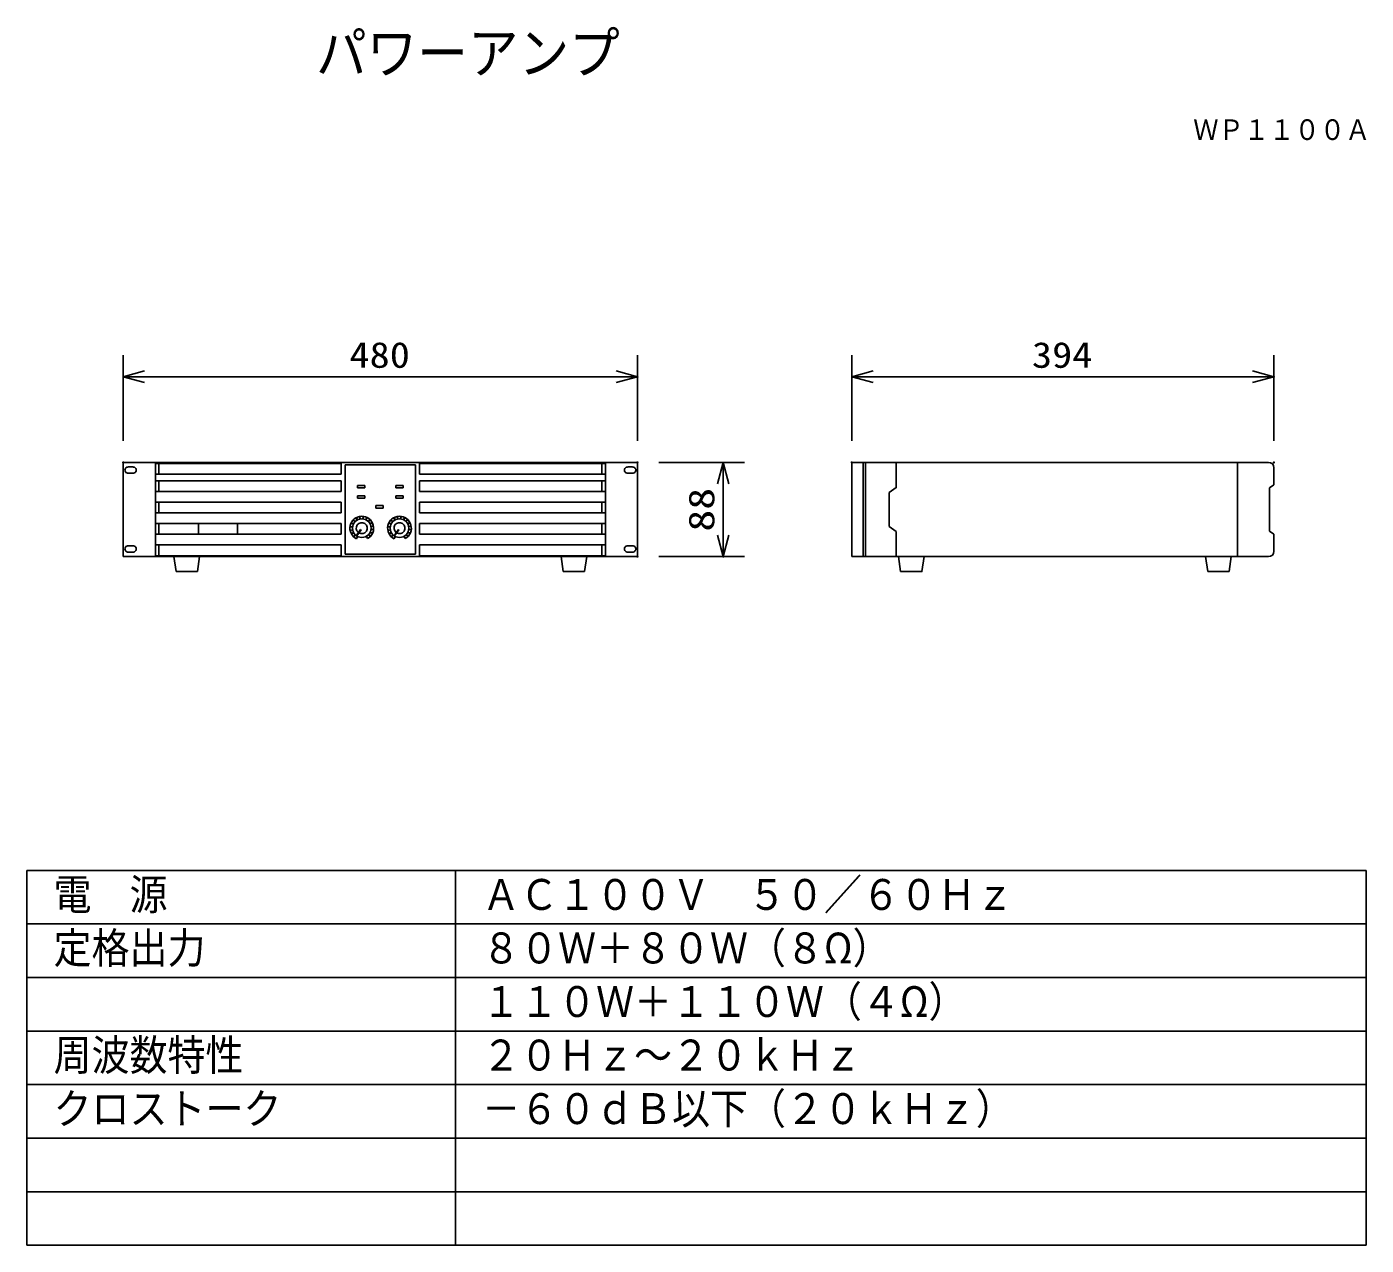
# Model space of a CAD drawing. Units: millimetres, scale not verified. Extents: x -63 to 63, y -57 to 57.
import ezdxf
from ezdxf.enums import TextEntityAlignment as Align

# ---------------------------------------------------------------- set-up
doc = ezdxf.new("R2010")
doc.units = ezdxf.units.MM
doc.header["$LTSCALE"] = 0.190236
doc.header["$PDMODE"] = 32
doc.header["$PDSIZE"] = 0.0951
for name, color, linetype in [('0-0_MOJI1', 2, 'Continuous'), ('0-1_TOUROKU', 1, 'Continuous'), ('0-2_GAIKEI', 1, 'Continuous'), ('0-3_WAKU', 3, 'Continuous'), ('0-4_DEFPOINTS', 7, 'Continuous')]:
    doc.layers.add(name, color=color, linetype=linetype)
doc.styles.add('ＭＳ ゴシック', font='')
doc.styles.get('ＭＳ ゴシック').set_extended_font_data('MS Gothic')

# ---------------------------------------------------------------- blocks, each defined once
blk = doc.blocks.new('_OPEN30')
at = {"layer": '0-4_DEFPOINTS'}
blk.add_line((0, 0), (-1, 0), dxfattribs=at)
blk.add_lwpolyline([(-1, 0.26795), (0, 0), (-1, -0.26795)], dxfattribs=at)

msp = doc.modelspace()

# ---------------------------------------------------------------- linework, layer by layer
at = {"layer": '0-2_GAIKEI', "color": 7}
for p, q in [((-50.5, 16.6), (-53.5, 16.6)), ((-53.5, 16.6), (-53.5, 7.8)), ((-50.5, 16.6), (-50.5, 7.8)), ((-8.5, 16.6), (-50.5, 16.6)), ((-8.5, 16.6), (-5.5, 16.6)), ((-8.5, 16.6), (-8.5, 7.8)), ((-5.5, 16.6), (-5.5, 7.8)), ((14.5001, 16.6), (14.5001, 7.8)), ((53.4001, 16.6), (14.5001, 16.6)), ((53.9001, 14.506), (53.9001, 16.1)), ((53.9001, 14.506), (53.4962, 14.2271)), ((53.4962, 14.2271), (53.4962, 10.173)), ((53.9001, 9.894), (53.4962, 10.173)), ((53.9001, 8.3), (53.9001, 9.894)), ((-53.5, 7.8), (-50.5, 7.8)), ((-50.5, 7.8), (-8.5, 7.8)), ((-48.7647, 7.8), (-48.5681, 6.4)), ((-46.3714, 7.8), (-46.568, 6.4)), ((-12.6286, 7.8), (-12.4319, 6.4)), ((-10.2353, 7.8), (-10.4319, 6.4)), ((-5.5, 7.8), (-8.5, 7.8)), ((14.5001, 7.8), (53.4001, 7.8)), ((18.8521, 7.8), (19.0487, 6.4)), ((47.5289, 7.8), (47.7255, 6.4)), ((49.9221, 7.8), (49.7255, 6.4)), ((-48.5681, 6.4), (-46.568, 6.4)), ((-10.4319, 6.4), (-12.4319, 6.4)), ((49.7255, 6.4), (47.7255, 6.4))]:
    msp.add_line(p, q, dxfattribs=at)
at = {"layer": '0-2_GAIKEI'}
for p, q in [((-50.5, 16.4889), (-33.1623, 16.4889)), ((-50.175, 15.486), (-50.175, 16.4889)), ((-33.1623, 16.4889), (-33.1623, 15.486)), ((-32.7866, 8.0147), (-32.7866, 16.3853)), ((-32.7866, 16.3853), (-26.2134, 16.3853)), ((-26.2134, 16.3853), (-26.2134, 8.0147)), ((-25.8377, 16.4889), (-25.8377, 15.486)), ((-8.5, 16.4889), (-25.8377, 16.4889)), ((-8.825, 15.486), (-8.825, 16.4889)), ((15.5753, 16.6), (15.5753, 7.8)), ((15.7713, 16.6), (15.7713, 7.8)), ((50.5001, 16.6), (50.5001, 7.8)), ((-53.0107, 16.1698), (-52.6177, 16.1698)), ((-52.6177, 15.5842), (-53.0107, 15.5842)), ((-33.1623, 15.486), (-50.5, 15.486)), ((-25.8377, 15.486), (-8.5, 15.486)), ((-5.9893, 16.1698), (-6.3823, 16.1698)), ((-6.3823, 15.5842), (-5.9893, 15.5842)), ((-50.5, 14.8889), (-33.1623, 14.8889)), ((-33.1623, 13.886), (-50.5, 13.886)), ((-50.175, 13.886), (-50.175, 14.8889)), ((-33.1623, 14.8889), (-33.1623, 13.886)), ((-31.6431, 14.2097), (-31.6431, 14.4348)), ((-31.6431, 14.4348), (-30.944, 14.4348)), ((-30.944, 14.2097), (-31.6431, 14.2097)), ((-30.944, 14.4348), (-30.944, 14.2097)), ((-28.056, 14.4348), (-28.056, 14.2097)), ((-27.3569, 14.4348), (-28.056, 14.4348)), ((-28.056, 14.2097), (-27.3569, 14.2097)), ((-27.3569, 14.2097), (-27.3569, 14.4348)), ((-25.8377, 14.8889), (-25.8377, 13.886)), ((-8.5, 14.8889), (-25.8377, 14.8889)), ((-25.8377, 13.886), (-8.5, 13.886)), ((-8.825, 13.886), (-8.825, 14.8889)), ((17.9923, 13.7794), (17.9923, 10.6207)), ((-50.5, 12.8889), (-33.1623, 12.8889)), ((-50.175, 11.886), (-50.175, 12.8889)), ((-33.1623, 12.8889), (-33.1623, 11.886)), ((-31.6431, 13.259), (-31.6431, 13.4842)), ((-31.6431, 13.4842), (-30.944, 13.4842)), ((-30.944, 13.259), (-31.6431, 13.259)), ((-30.944, 13.4842), (-30.944, 13.259)), ((-29.9315, 12.3334), (-29.9315, 12.5585)), ((-29.9315, 12.5585), (-29.2324, 12.5585)), ((-29.2324, 12.5585), (-29.2324, 12.3334)), ((-28.056, 13.4842), (-28.056, 13.259)), ((-27.3569, 13.4842), (-28.056, 13.4842)), ((-28.056, 13.259), (-27.3569, 13.259)), ((-27.3569, 13.259), (-27.3569, 13.4842)), ((-25.8377, 12.8889), (-25.8377, 11.886)), ((-8.5, 12.8889), (-25.8377, 12.8889)), ((-8.825, 11.886), (-8.825, 12.8889)), ((-33.1623, 11.886), (-50.5, 11.886)), ((-31.7743, 11.4248), (-31.657, 11.2152)), ((-31.6319, 11.2287), (-31.7423, 11.4421)), ((-31.4488, 11.5448), (-31.402, 11.3091)), ((-31.374, 11.3142), (-31.4131, 11.5513)), ((-31.1022, 11.5583), (-31.1305, 11.3197)), ((-31.1023, 11.3159), (-31.0662, 11.5534)), ((-30.7684, 11.464), (-30.8691, 11.2459)), ((-30.8434, 11.2335), (-30.7357, 11.4482)), ((-30.4801, 11.2712), (-30.6432, 11.0948)), ((-29.2324, 12.3334), (-29.9315, 12.3334)), ((-28.2547, 11.4248), (-28.1373, 11.2152)), ((-28.1123, 11.2287), (-28.2227, 11.4421)), ((-27.9292, 11.5448), (-27.8824, 11.3091)), ((-27.8544, 11.3142), (-27.8934, 11.5513)), ((-27.5826, 11.5583), (-27.6109, 11.3197)), ((-27.5827, 11.3159), (-27.5466, 11.5534)), ((-27.2488, 11.464), (-27.3495, 11.2459)), ((-27.3238, 11.2335), (-27.2161, 11.4482)), ((-26.9605, 11.2712), (-27.1236, 11.0948)), ((-25.8377, 11.886), (-8.5, 11.886)), ((-50.5, 10.8889), (-33.1623, 10.8889)), ((-50.175, 9.8859), (-50.175, 10.8889)), ((-46.4796, 10.8889), (-46.4796, 9.8859)), ((-42.825, 10.8889), (-42.825, 9.8859)), ((-33.1623, 10.8889), (-33.1623, 9.8859)), ((-32.3338, 10.5881), (-32.0953, 10.5597)), ((-32.0914, 10.5879), (-32.329, 10.6241)), ((-32.0898, 10.3163), (-32.3268, 10.2772)), ((-32.3203, 10.2415), (-32.0847, 10.2883)), ((-32.2396, 10.9219), (-32.0214, 10.8212)), ((-32.0091, 10.8468), (-32.2238, 10.9546)), ((-32.0042, 10.0584), (-32.2176, 9.948)), ((-32.2004, 9.916), (-31.9907, 10.0333)), ((-32.0467, 11.2102), (-31.8704, 11.0471)), ((-31.8507, 11.0676), (-32.0216, 11.2365)), ((-31.7427, 9.7543), (-31.3398, 10.345)), ((-31.7014, 9.7262), (-31.2985, 10.3169)), ((-31.3398, 10.345), (-31.2985, 10.3169)), ((-30.6227, 11.0752), (-30.4538, 11.2461)), ((-30.2654, 10.9987), (-30.4751, 10.8814)), ((-30.4616, 10.8563), (-30.2482, 10.9667)), ((-30.4568, 10.0679), (-30.2421, 9.9601)), ((-30.2263, 9.9929), (-30.4444, 10.0935)), ((-30.1455, 10.6733), (-30.3812, 10.6265)), ((-30.3761, 10.5985), (-30.139, 10.6375)), ((-30.3744, 10.3268), (-30.1369, 10.2907)), ((-30.132, 10.3267), (-30.3706, 10.355)), ((-28.8142, 10.5881), (-28.5756, 10.5597)), ((-28.5718, 10.5879), (-28.8093, 10.6241)), ((-28.5701, 10.3163), (-28.8072, 10.2772)), ((-28.8007, 10.2415), (-28.5651, 10.2883)), ((-28.7199, 10.9219), (-28.5018, 10.8212)), ((-28.4894, 10.8468), (-28.7042, 10.9546)), ((-28.4846, 10.0584), (-28.698, 9.948)), ((-28.6808, 9.916), (-28.4711, 10.0333)), ((-28.5271, 11.2102), (-28.3508, 11.0471)), ((-28.3311, 11.0676), (-28.502, 11.2365)), ((-28.223, 9.7543), (-27.8202, 10.345)), ((-28.1817, 9.7262), (-27.7789, 10.3169)), ((-27.8202, 10.345), (-27.7789, 10.3169)), ((-27.103, 11.0752), (-26.9342, 11.2461)), ((-26.7458, 10.9987), (-26.9555, 10.8814)), ((-26.942, 10.8563), (-26.7286, 10.9667)), ((-26.9372, 10.0679), (-26.7224, 9.9601)), ((-26.7067, 9.9929), (-26.9248, 10.0935)), ((-26.6259, 10.6733), (-26.8615, 10.6265)), ((-26.8565, 10.5985), (-26.6194, 10.6375)), ((-26.8548, 10.3268), (-26.6173, 10.2907)), ((-26.6124, 10.3267), (-26.851, 10.355)), ((-25.8377, 10.8889), (-25.8377, 9.8859)), ((-8.5, 10.8889), (-25.8377, 10.8889)), ((-8.825, 9.8859), (-8.825, 10.8889)), ((18.6455, 10.146), (17.9923, 10.6207)), ((18.6455, 7.8), (18.6455, 10.146)), ((-52.6177, 8.8158), (-53.0107, 8.8158)), ((-33.1623, 9.8859), (-50.5, 9.8859)), ((-50.5, 8.8889), (-33.1623, 8.8889)), ((-50.175, 7.8859), (-50.175, 8.8889)), ((-33.1623, 8.8889), (-33.1623, 7.8859)), ((-31.8432, 9.8396), (-32.012, 9.6686)), ((-31.9858, 9.6435), (-31.8226, 9.8199)), ((-31.6224, 9.6812), (-31.7302, 9.4665)), ((-30.6916, 9.4899), (-30.8089, 9.6995)), ((-30.6151, 9.8471), (-30.4442, 9.6783)), ((-30.4191, 9.7045), (-30.5955, 9.8677)), ((-28.3236, 9.8396), (-28.4924, 9.6686)), ((-28.4661, 9.6435), (-28.303, 9.8199)), ((-28.1028, 9.6812), (-28.2105, 9.4665)), ((-27.1719, 9.4899), (-27.2893, 9.6995)), ((-27.0955, 9.8471), (-26.9246, 9.6783)), ((-26.8995, 9.7045), (-27.0758, 9.8677)), ((-25.8377, 9.8859), (-8.5, 9.8859)), ((-25.8377, 8.8889), (-25.8377, 7.8859)), ((-8.5, 8.8889), (-25.8377, 8.8889)), ((-8.825, 7.8859), (-8.825, 8.8889)), ((-6.3823, 8.8158), (-5.9893, 8.8158)), ((-53.0107, 8.2302), (-52.6177, 8.2302)), ((-33.1623, 7.8859), (-50.5, 7.8859)), ((-26.2134, 8.0147), (-32.7866, 8.0147)), ((-25.8377, 7.8859), (-8.5, 7.8859)), ((-5.9893, 8.2302), (-6.3823, 8.2302))]:
    msp.add_line(p, q, dxfattribs=at)
msp.add_lwpolyline([(18.6455, 16.6), (18.6455, 14.2541), (17.9923, 13.7794)], dxfattribs=at)
at = {"layer": '0-2_GAIKEI', "color": 7}
msp.add_lwpolyline([(21.2453, 7.8), (21.0487, 6.4), (19.0487, 6.4)], dxfattribs=at)
at = {"layer": '0-2_GAIKEI'}
for centre in [(-31.2329, 10.4574), (-27.7133, 10.4574)]:
    msp.add_circle(centre, 0.8684, dxfattribs=at)
at = {"layer": '0-2_GAIKEI', "color": 7}
for centre, start, end in [((53.4001, 16.1), 0, 90), ((53.4001, 8.3), 270, 0)]:
    msp.add_arc(centre, 0.5, start, end, dxfattribs=at)
at = {"layer": '0-2_GAIKEI'}
for centre, radius, start, end in [((-53.0484, 15.877), 0.2952, 82.66366, 277.33634), ((-52.58, 15.877), 0.2952, 262.66366, 97.33634), ((-6.42, 15.877), 0.2952, 82.66366, 277.33634), ((-5.9516, 15.877), 0.2952, 262.66366, 97.33634), ((-31.2329, 10.4574), 1.1086, 299.22933, 243.35178), ((-27.7133, 10.4574), 1.1086, 299.22933, 243.35178), ((-31.2329, 10.4574), 0.5194, 238.464, 232.94601), ((-27.7133, 10.4574), 0.5194, 238.464, 232.94601), ((-53.0484, 8.523), 0.2952, 82.66366, 277.33634), ((-52.58, 8.523), 0.2952, 262.66366, 97.33634), ((-6.42, 8.523), 0.2952, 82.66366, 277.33634), ((-5.9516, 8.523), 0.2952, 262.66366, 97.33634)]:
    msp.add_arc(centre, radius, start, end, dxfattribs=at)
at = {"layer": '0-3_WAKU'}
for p, q in [((-53.5, 18.6), (-53.5, 26.6)), ((-5.5, 18.6), (-5.5, 26.6)), ((14.5001, 18.6), (14.5001, 26.6)), ((53.9001, 18.6), (53.9001, 26.6)), ((-51.5, 24.6), (-7.5, 24.6)), ((16.5001, 24.6), (51.9001, 24.6)), ((-3.5, 16.6), (4.5001, 16.6)), ((2.5001, 14.6), (2.5001, 9.8)), ((-3.5, 7.8), (4.5001, 7.8))]:
    msp.add_line(p, q, dxfattribs=at)
at = {"layer": '0-3_WAKU', "color": 4}
for p, q in [((-62.5003, -56.5001), (-62.5002, -21.5)), ((-62.5001, -21.5), (62.5003, -21.5)), ((-22.4999, -56.5001), (-22.4999, -21.5)), ((62.5003, -21.5), (62.5003, -56.5001)), ((-62.5001, -56.5001), (62.5003, -56.5001))]:
    msp.add_line(p, q, dxfattribs=at)
at = {"layer": '0-3_WAKU', "color": 1}
for p, q in [((-62.5001, -26.5), (62.5003, -26.5)), ((-62.5002, -31.5001), (62.5003, -31.5001)), ((-62.5001, -36.5001), (62.5003, -36.5001)), ((-62.5002, -41.5001), (62.5003, -41.5001)), ((-62.5002, -46.5001), (62.5003, -46.5001)), ((-62.5002, -51.5001), (62.5003, -51.5001))]:
    msp.add_line(p, q, dxfattribs=at)
at = {"layer": '0-4_DEFPOINTS'}
for p in [(-5.5, 24.6), (53.9001, 24.6), (-53.5, 16.6), (-5.5, 16.6), (14.5001, 16.6), (53.9001, 16.6), (-5.5, 7.8), (2.5001, 7.8)]:
    msp.add_point(p, dxfattribs=at)

# ---------------------------------------------------------------- block references
at = {"layer": '0-3_WAKU', "xscale": 2, "yscale": 2}
for p, rotation in [((-53.5, 24.6), 180), ((14.5001, 24.6), 180), ((2.5001, 16.6), 90), ((2.5001, 7.8), 270)]:
    msp.add_blockref('_OPEN30', p, dxfattribs=dict(at, rotation=rotation))
for p in [(-5.5, 24.6), (53.9001, 24.6)]:
    msp.add_blockref('_OPEN30', p, dxfattribs=at)

# ---------------------------------------------------------------- texts
at = {"layer": '0-0_MOJI1', "style": 'ＭＳ ゴシック', "width": 0.9}
for s, height, p in [('パワーアンプ', 3.848, (-35.5, 51.7599)), ('電\u3000源', 2.887, (-60, -26.0552)), ('ＡＣ１００Ｖ\u3000５０／６０Ｈｚ', 2.887, (-19.9999, -26.0552)), ('定格出力', 2.887, (-60.0002, -31.0552)), ('８０Ｗ＋８０Ｗ（８Ω）', 2.887, (-19.9999, -31.0552)), ('１１０Ｗ＋１１０Ｗ（４Ω）', 2.887, (-19.9999, -36.0552)), ('周波数特性', 2.887, (-60.0002, -41.0552)), ('２０Ｈｚ～２０ｋＨｚ', 2.887, (-19.9999, -41.0552)), ('クロストーク', 2.887, (-60.0002, -46.0552)), ('－６０ｄＢ以下（２０ｋＨｚ）', 2.887, (-19.9999, -46.0552))]:
    msp.add_text(s, height=height, dxfattribs=at).set_placement(p, align=Align.BOTTOM_LEFT)
at = {"layer": '0-1_TOUROKU', "style": 'ＭＳ ゴシック', "width": 0.9}
msp.add_text('ＷＰ１１００Ａ', height=1.925, dxfattribs=at).set_placement((46.3667, 46.13), align=Align.BOTTOM_LEFT)
at = {"layer": '0-3_WAKU', "style": 'ＭＳ ゴシック', "width": 1.15}
for s, p in [('480', (-32.3871, 24.7096)), ('394', (31.313, 24.7096))]:
    msp.add_text(s, height=2.406, dxfattribs=at).set_placement(p, align=Align.BOTTOM_LEFT)
at = {"layer": '0-3_WAKU', "style": 'ＭＳ ゴシック', "width": 1.25}
msp.add_text('88', height=2.406, rotation=90, dxfattribs=at).set_placement((2.3905, 10.1331), align=Align.BOTTOM_LEFT)

doc.saveas('drawing.dxf')
